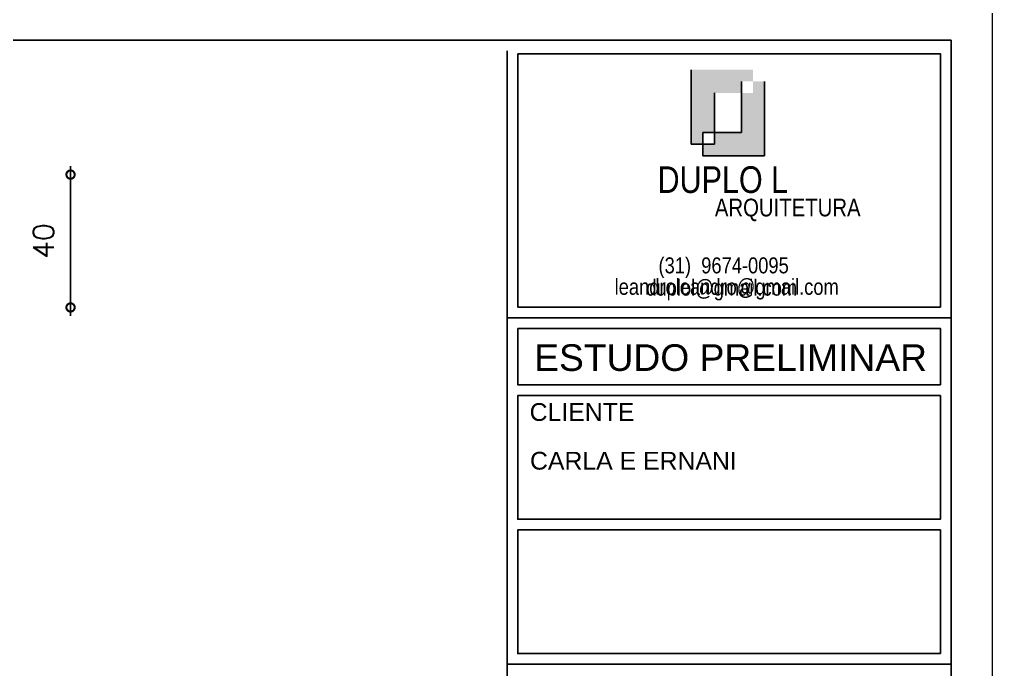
# Model space of a CAD drawing. Extents: x 126968 to 132038, y -1805 to 3860.
# Drawn here: x 130259.9 to 130552.7, y -432.2 to -236.5 of the extents above; entities that cross this region are included whole.
import ezdxf
from ezdxf.enums import TextEntityAlignment as Align

# ---------------------------------------------------------------- set-up
doc = ezdxf.new("R2010")
doc.units = 0
doc.header["$MEASUREMENT"] = 0
doc.header["$PDMODE"] = 3
doc.layers.get('0').update_dxf_attribs({"linetype": 'CONTINUOUS'})
doc.layers.get('Defpoints').update_dxf_attribs({"linetype": 'CONTINUOUS'})
for name, color, linetype in [('ARQ-CARIMBO', 1, 'CONTINUOUS'), ('PENA01', 1, 'CONTINUOUS'), ('PENA02', 2, 'CONTINUOUS'), ('PENA03', 3, 'CONTINUOUS'), ('Pena05', 5, 'CONTINUOUS')]:
    doc.layers.add(name, color=color, linetype=linetype)
for name, color, linetype, lineweight in [('COTA', 8, 'CONTINUOUS', 5), ('PENA 03', 3, 'CONTINUOUS', 15), ('PENA 05', 5, 'CONTINUOUS', 25)]:
    doc.layers.add(name, color=color, linetype=linetype, lineweight=lineweight)
doc.styles.add('Arial', font='arial.ttf', dxfattribs={"height": 0.3125})
doc.styles.add('R80E25', font='arial.ttf')
doc.styles.add('SR80', font='arial.ttf', dxfattribs={"height": 5})
doc.styles.get("Standard").update_dxf_attribs({"font": 'romans.shx'})
doc.dimstyles.new('COTAS_1_25', dxfattribs={"dimscale": 25, "dimtxt": 0.25, "dimasz": 0.2, "dimexe": 0.1, "dimexo": 0.2, "dimgap": 0.2, "dimtad": 1, "dimdsep": 46, "dimtxsty": 'Standard', "dimblk1": 'DOTSMALL', "dimblk2": 'DOTSMALL', "dimsah": 1, "dimcen": 0.1, "dimdle": 0.1, "dimse1": 1, "dimse2": 1, "dimclrt": 2, "dimadec": 0, "dimazin": 0, "dimtfac": 1, "dimtmove": 2, "dimatfit": 3, "dimldrblk": 'DOTSMALL', "dimfxl": 1, "dimtolj": 1, "dimtzin": 0, "dimarcsym": 0})

# ---------------------------------------------------------------- blocks, each defined once
blk = doc.blocks.new('_DOTSMALL')
at = {"color": 0, "linetype": 'ByBlock', "const_width": 0.5}
blk.add_lwpolyline([(-0.0625, 0, 1), (0.0625, 0, 1)], format="xyb", close=True, dxfattribs=at)
blk = doc.blocks.new('*D243')
at = {"layer": 'COTA', "color": 0, "lineweight": -2, "transparency": 16777216}
blk.add_line((130275.29, -280.66), (130275.29, -325.66), dxfattribs=at)
at = {"layer": 'Defpoints', "color": 0, "transparency": 16777216}
for p in [(130230.32, -283.16), (130230.32, -323.16), (130275.29, -323.16)]:
    blk.add_point(p, dxfattribs=at)
at = {"layer": 'COTA', "color": 0, "lineweight": -2, "transparency": 16777216, "xscale": 5, "yscale": 5, "zscale": 5}
for p, rotation in [((130275.29, -283.16), 90), ((130275.29, -323.16), 270)]:
    blk.add_blockref('_DOTSMALL', p, dxfattribs=dict(at, rotation=rotation))
at = {"layer": 'COTA', "color": 2, "transparency": 16777216, "insert": (130267.16, -303.16), "char_height": 6.25, "attachment_point": 5, "rotation": 90}
blk.add_mtext('\\A1;40', dxfattribs=at)

msp = doc.modelspace()

# ---------------------------------------------------------------- hatches: boundary and pattern name
at = {"layer": 'PENA01'}
h = msp.add_hatch(color=256, dxfattribs=at)
h.paths.add_polyline_path([(130484.164, -255.085), (130480.684, -255.085), (130480.684, -258.565), (130477.203, -258.565), (130477.203, -270.533), (130469.046, -270.533), (130469.046, -274.013), (130465.566, -274.013), (130465.566, -277.493), (130484.164, -277.493)])
h.paths.add_polyline_path([(130469.046, -258.565), (130477.203, -258.565), (130477.203, -255.085), (130480.684, -255.085), (130480.684, -251.605), (130462.085, -251.605), (130462.085, -274.013), (130465.566, -274.013), (130465.566, -270.533), (130469.046, -270.533)])

# ---------------------------------------------------------------- linework, layer by layer
at = {"layer": 'ARQ-CARIMBO', "color": 5}
msp.add_line((130540.243, -430.578), (130406.649, -430.578), dxfattribs=at)
at = {"layer": 'PENA 03'}
msp.add_lwpolyline([(129810.243, -755.203), (130552.743, -755.203), (130552.743, -230.203), (129810.243, -230.203)], close=True, dxfattribs=at)
at = {"layer": 'PENA 05'}
for p, q in [((130406.649, -245.921), (130406.649, -742.703)), ((130540.243, -742.703), (130540.243, -245.921))]:
    msp.add_line(p, q, dxfattribs=at)
msp.add_lwpolyline([(129852.743, -242.703), (130540.243, -242.703), (130540.243, -742.703), (129852.743, -742.703)], close=True, dxfattribs=at)
at = {"layer": 'PENA01'}
for p, q in [((130462.085, -274.013), (130462.085, -251.605)), ((130477.203, -270.533), (130477.203, -255.085)), ((130484.164, -255.085), (130484.164, -277.493)), ((130469.046, -258.565), (130469.046, -274.013)), ((130477.203, -270.533), (130465.566, -270.533)), ((130465.566, -270.533), (130465.566, -277.493)), ((130469.046, -274.013), (130462.085, -274.013)), ((130484.164, -277.493), (130465.566, -277.493))]:
    msp.add_line(p, q, dxfattribs=at)
for points in [[(130409.855, -246.803), (130537.037, -246.803), (130537.037, -323.054), (130409.855, -323.054)], [(130409.855, -329.467), (130537.037, -329.467), (130537.037, -346.456), (130409.855, -346.456)], [(130537.037, -349.695), (130409.888, -349.695), (130409.888, -386.914), (130537.037, -386.914)], [(130537.037, -427.372), (130409.888, -427.372), (130409.888, -390.153), (130537.037, -390.153)]]:
    msp.add_lwpolyline(points, close=True, dxfattribs=at)
at = {"layer": 'Pena05', "color": 5}
msp.add_line((130540.243, -326.26), (130406.649, -326.26), dxfattribs=at)

# ---------------------------------------------------------------- texts
at = {"layer": 'PENA01'}
for s, insert, char_height, width, attachment_point, style in [('{\\fArial Narrow|b0|i0|c0|p34;ARQUITETURA}', (130491.112, -290.41), 5.34375, 95.84335, 2, 'R80E25'), ('{\\fArial Narrow|b0|i0|c0|p34;(31)  9674-0095}', (130452.22, -308.088), 4.80938, 153.4725, 1, 'SR80'), ('{\\fArial Narrow|b0|i0|c0|p34;leandroleandro@gmail.com}', (130439.021, -314.543), 4.80938, 153.4725, 1, 'SR80'), ('{\\fArial Narrow|b0|i0|c0|p34;duplol@gmail.com}', (130448.536, -314.798), 4.80938, 153.4725, 1, 'SR80')]:
    msp.add_mtext(s, dxfattribs=dict(at, insert=insert, char_height=char_height, width=width, attachment_point=attachment_point, style=style))
at = {"layer": 'PENA02', "color": 2, "style": 'Arial'}
msp.add_text('CLIENTE', height=5.3438, dxfattribs=at).set_placement((130413.436, -357.315))
at = {"layer": 'PENA03', "color": 3, "style": 'Arial'}
msp.add_text('ESTUDO PRELIMINAR', height=8.01562, dxfattribs=at).set_placement((130473.918, -342.27), align=Align.CENTER)
msp.add_text('CARLA E ERNANI', height=5.34375, dxfattribs=at).set_placement((130413.555, -371.983))
at = {"layer": 'PENA03', "insert": (130471.585, -280.672), "char_height": 8.01562, "width": 136.30888, "attachment_point": 2, "style": 'R80E25'}
msp.add_mtext('{\\fArial Narrow|b0|i0|c0|p34;DUPLO L}', dxfattribs=at)

# ---------------------------------------------------------------- dimensions: what is measured, and where the dimension line sits
at = {"layer": 'COTA'}
dim = msp.add_linear_dim(base=(130275.288, -323.157), p1=(130230.32, -283.157), p2=(130230.32, -323.157), angle=90, dimstyle='COTAS_1_25', dxfattribs=at)
dim.commit()
dim.dimension.update_dxf_attribs({"geometry": '*D243', "text_midpoint": (130267.163, -303.157)})

doc.saveas('drawing.dxf')
